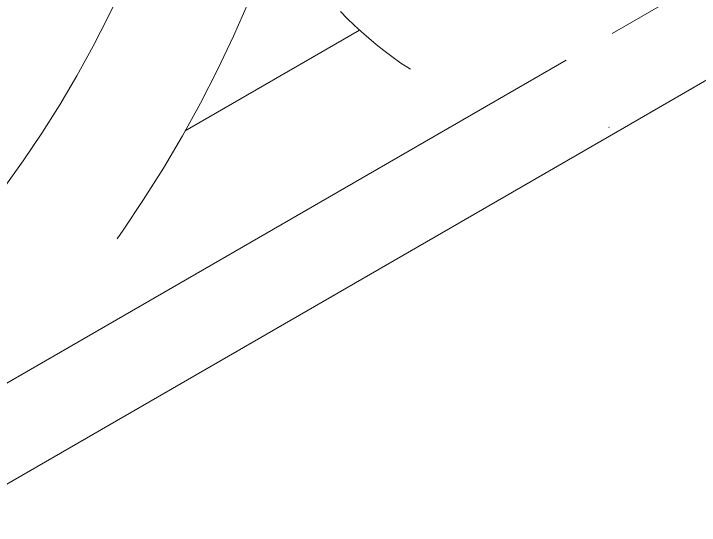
# Model space of a CAD drawing. Header units: inches. Extents: x -4 to 147, y -1 to 99.
# Drawn here: x 137.7 to 142.97, y 29.3 to 33.23 of the extents above; entities that cross this region are included whole.
import ezdxf

# ---------------------------------------------------------------- set-up
doc = ezdxf.new("R2010")
doc.units = ezdxf.units.IN
doc.layers.add('ZANO_R', color=7, linetype='Continuous', lineweight=0)

msp = doc.modelspace()

# ---------------------------------------------------------------- linework, layer by layer
at = {"layer": 'ZANO_R'}
for p, q in [((138.42758, 33.21194), (138.53847, 33.44555)), ((142.29693, 33.07715), (142.95762, 33.4586)), ((139.50214, 33.31928), (139.38777, 33.0581)), ((138.30917, 32.98073), (138.42758, 33.21194)), ((140.26184, 33.19392), (140.20976, 33.24758)), ((140.31528, 33.14163), (140.26184, 33.19392)), ((139.01628, 32.32858), (140.35697, 33.10263)), ((140.37002, 33.09073), (140.31528, 33.14163)), ((139.38777, 33.0581), (139.26477, 32.79896)), ((140.42648, 33.04096), (140.37002, 33.09073)), ((140.48427, 32.9927), (140.42648, 33.04096)), ((140.54333, 32.946), (140.48427, 32.9927)), ((138.18376, 32.75295), (138.30917, 32.98073)), ((140.60359, 32.90093), (140.54333, 32.946)), ((140.67481, 32.85085), (140.60359, 32.90093)), ((136.97945, 30.0071), (141.9434, 32.87304)), ((140.74756, 32.80305), (140.67481, 32.85085)), ((139.26477, 32.79896), (139.13357, 32.54279)), ((138.05191, 32.52949), (138.18376, 32.75295)), ((142.39305, 32.35569), (143.07514, 32.7495)), ((137.91425, 32.31129), (138.05191, 32.52949)), ((139.13357, 32.54279), (138.99472, 32.29058)), ((137.09792, 29.29855), (142.39305, 32.35569)), ((137.77147, 32.09921), (137.91425, 32.31129)), ((142.27358, 32.35717), (142.27553, 32.35604)), ((138.99472, 32.29058), (138.84874, 32.04317)), ((137.62424, 31.89403), (137.77147, 32.09921)), ((138.84874, 32.04317), (138.69627, 31.80149)), ((138.69627, 31.80149), (138.53796, 31.56636)), ((138.53796, 31.56636), (138.49195, 31.50077))]:
    msp.add_line(p, q, dxfattribs=at)

doc.saveas('drawing.dxf')
